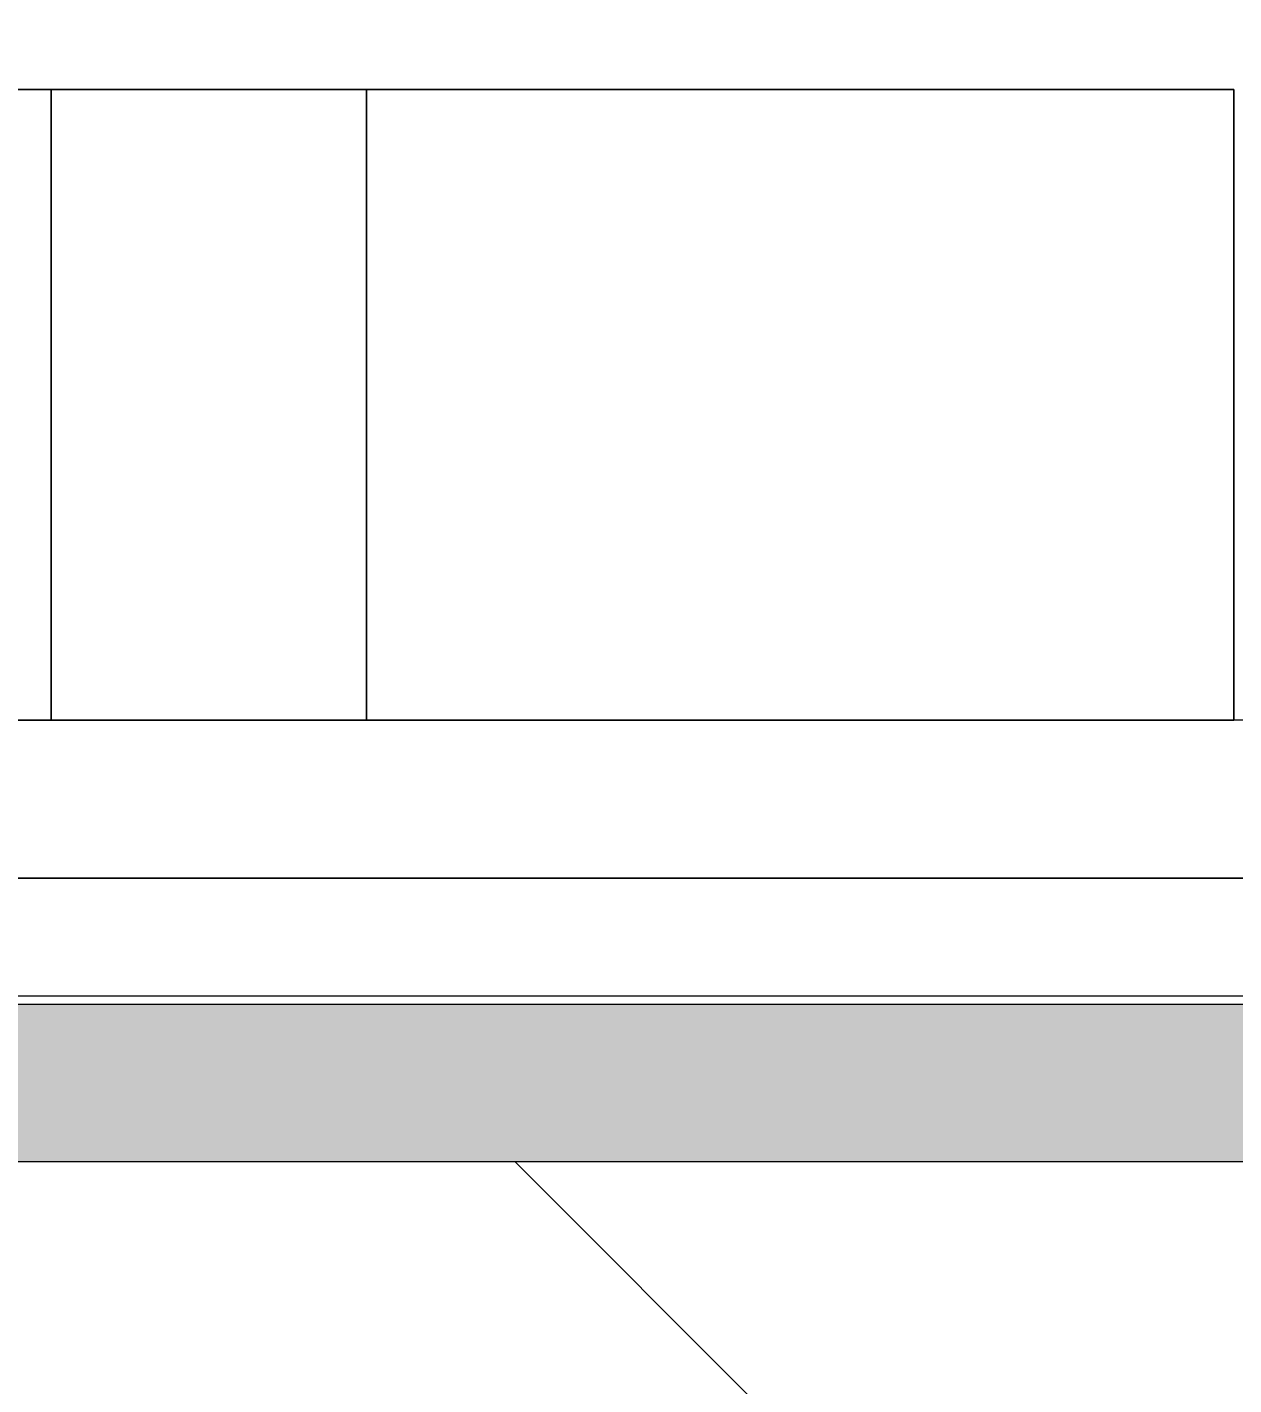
# Model space of a CAD drawing. Header units: millimetres. Extents: x -3724 to 231642, y -8553 to 29017.
# Drawn here: x 10564.5 to 10717.5, y 7871.7 to 8043.9 of the extents above; entities that cross this region are included whole.
import ezdxf

# ---------------------------------------------------------------- set-up
doc = ezdxf.new("R2010")
doc.units = ezdxf.units.MM
for name, color, linetype, lineweight in [('A-ANNO-DIMS', 7, 'Continuous', 9), ('A-ANNO-DIMS-100', 7, 'Continuous', 9), ('I-WALL', 7, 'Continuous', 9)]:
    doc.layers.add(name, color=color, linetype=linetype, lineweight=lineweight)
for name, color, linetype, lineweight, true_color in [('A-WALL-1', 9, 'Continuous', 9, 0x808080), ('A-WALL-FNSH-1', 9, 'Continuous', 9, 0x808080), ('I-FURN-1', 9, 'Continuous', 9, 0x808080)]:
    doc.layers.add(name, color=color, linetype=linetype, lineweight=lineweight, true_color=true_color)
doc.styles.add('ISOCPEUR', font='isocpeur.ttf', dxfattribs={"width": 0.9, "height": 250})
doc.styles.add('ISOCPEUR_1', font='isocpeur.ttf', dxfattribs={"width": 0.9, "height": 200})
doc.dimstyles.new('ISO-2_0_0_9К_Средний_округл2', dxfattribs={"dimscale": 304.8, "dimtxt": 199.196235, "dimasz": 0.492126, "dimexe": 0.393701, "dimexo": 0, "dimgap": 0, "dimtad": 1, "dimdec": 0, "dimrnd": 10, "dimzin": 0, "dimdsep": 46, "dimtxsty": 'ISOCPEUR_1', "dimblk1": 'OBLIQUE', "dimblk2": 'OBLIQUE', "dimsah": 1, "dimcen": 0.09, "dimdle": 0.393701, "dimazin": 0, "dimtfac": 1, "dimtdec": 4, "dimtix": 1, "dimtmove": 0, "dimatfit": 3, "dimfxl": 1, "dimtvp": 1, "dimtolj": 1, "dimtzin": 0, "dimarcsym": 2})
doc.dimstyles.new('ISO-2_5_0_9К_БОЛЬШОЙ', dxfattribs={"dimscale": 304.8, "dimtxt": 248.995294, "dimasz": 0.492126, "dimexe": 0.393701, "dimexo": 0.984252, "dimgap": 0, "dimtad": 1, "dimdec": 0, "dimrnd": 10, "dimzin": 0, "dimdsep": 46, "dimtxsty": 'ISOCPEUR', "dimblk1": 'OBLIQUE', "dimblk2": 'OBLIQUE', "dimsah": 1, "dimcen": 0.09, "dimdle": 0.393701, "dimazin": 0, "dimtfac": 1, "dimtdec": 4, "dimtix": 1, "dimtmove": 0, "dimatfit": 3, "dimfxl": 1, "dimtvp": 1, "dimtolj": 1, "dimtzin": 0, "dimarcsym": 2})

# ---------------------------------------------------------------- blocks, each defined once
blk = doc.blocks.new('Бизиборд лего - бизиборд 1_21б-32328682-План расстановки мебели и оборудования 1 этажа в осях 1-12')
at = {"layer": 'I-FURN-1'}
for p, q in [((365, 100), (315, 100)), ((315, 100), (365, 100)), ((365, 100), (325, 100)), ((325, 100), (325, 20)), ((325, 20), (325, 100)), ((325, 100), (365, 100)), ((365, 100), (325, 100)), ((325, 100), (325, 20)), ((325, 20), (325, 100)), ((325, 100), (365, 100)), ((475, 100), (365, 100)), ((365, 100), (475, 100)), ((475, 100), (365, 100)), ((365, 100), (475, 100)), ((365, 20), (365, 100)), ((365, 100), (365, 20)), ((475, 20), (475, 100)), ((475, 100), (475, 20)), ((475, 20), (475, 100)), ((475, 100), (475, 20)), ((500, 20), (0, 20)), ((315, 20), (330, 20)), ((330, 20), (315, 20)), ((315, 20), (325, 20)), ((325, 20), (330, 20)), ((330, 20), (325, 20)), ((325, 20), (330, 20)), ((330, 20), (325, 20)), ((325, 20), (330, 20)), ((330, 20), (335, 20)), ((330.34, 20), (330, 20)), ((330, 20), (330.34, 20)), ((330.34, 20), (330, 20)), ((330, 20), (331.34, 20)), ((330.34, 20), (330, 20)), ((330, 20), (330.34, 20)), ((342.59, 20), (330, 20)), ((330, 20), (348.66, 20)), ((332.93, 20), (330, 20)), ((330, 20), (335, 20)), ((335, 20), (330, 20)), ((330, 20), (350, 20)), ((330.34, 20), (330, 20)), ((330, 20), (350, 20)), ((349.66, 20), (330, 20)), ((330, 20), (331.34, 20)), ((350, 20), (330, 20)), ((330, 20), (348.66, 20)), ((331.34, 20), (330, 20)), ((330, 20), (350, 20)), ((350, 20), (330, 20)), ((330, 20), (350, 20)), ((349.66, 20), (330, 20)), ((330, 20), (350, 20)), ((350, 20), (330, 20)), ((330, 20), (331.34, 20)), ((350, 20), (330, 20)), ((330, 20), (350, 20)), ((350, 20), (330, 20)), ((330, 20), (350, 20)), ((342.59, 20), (330, 20)), ((330, 20), (330.34, 20)), ((348.66, 20), (330, 20)), ((330, 20), (350, 20)), ((350, 20), (330, 20)), ((330, 20), (350, 20)), ((350, 20), (330, 20)), ((330, 20), (337.41, 20)), ((350, 20), (330, 20)), ((330, 20), (350, 20)), ((350, 20), (330, 20)), ((330, 20), (330.34, 20)), ((330.34, 20), (330, 20)), ((330, 20), (330.34, 20)), ((349.66, 20), (330, 20)), ((330, 20), (350, 20)), ((350, 20), (330, 20)), ((330, 20), (350, 20)), ((350, 20), (330, 20)), ((330, 20), (350, 20)), ((350, 20), (330, 20)), ((330, 20), (350, 20)), ((350, 20), (330, 20)), ((332.93, 20), (330.34, 20)), ((330.34, 20), (337.41, 20)), ((337.41, 20), (330.34, 20)), ((337.41, 20), (330.34, 20)), ((330.34, 20), (340, 20)), ((331.34, 20), (330.34, 20)), ((330.34, 20), (331.34, 20)), ((330.34, 20), (331.34, 20)), ((335, 20), (330.34, 20)), ((330.34, 20), (350, 20)), ((331.34, 20), (337.11, 20)), ((337.11, 20), (331.34, 20)), ((331.34, 20), (337.11, 20)), ((337.11, 20), (331.34, 20)), ((331.34, 20), (337.11, 20)), ((337.11, 20), (331.34, 20)), ((331.34, 20), (337.11, 20)), ((331.34, 20), (332.93, 20)), ((332.93, 20), (331.34, 20)), ((331.34, 20), (332.93, 20)), ((332.93, 20), (331.34, 20)), ((331.34, 20), (350, 20)), ((331.34, 20), (347.07, 20)), ((331.34, 20), (347.07, 20)), ((337.41, 20), (332.93, 20)), ((332.93, 20), (340, 20)), ((335, 20), (332.93, 20)), ((335, 20), (332.93, 20)), ((332.93, 20), (350, 20)), ((335, 20), (332.93, 20)), ((335, 20), (340, 20)), ((337.41, 20), (335, 20)), ((335, 20), (345, 20)), ((347.07, 20), (335, 20)), ((350, 20), (335, 20)), ((337.41, 20), (335, 20)), ((337.41, 20), (335, 20)), ((337.41, 20), (341.99, 20)), ((341.99, 20), (337.41, 20)), ((337.41, 20), (341.99, 20)), ((341.99, 20), (337.41, 20)), ((337.41, 20), (341.99, 20)), ((341.99, 20), (337.41, 20)), ((337.41, 20), (341.99, 20)), ((340, 20), (337.41, 20)), ((337.41, 20), (342.59, 20)), ((340, 20), (337.41, 20)), ((340, 20), (337.41, 20)), ((349.66, 20), (337.41, 20)), ((340, 20), (337.41, 20)), ((337.41, 20), (342.59, 20)), ((340, 20), (337.41, 20)), ((340, 20), (350, 20)), ((342.59, 20), (340, 20)), ((342.59, 20), (340, 20)), ((340, 20), (347.07, 20)), ((347.07, 20), (340, 20)), ((340, 20), (350, 20)), ((342.59, 20), (340, 20)), ((342.59, 20), (340, 20)), ((342.59, 20), (346.88, 20)), ((346.88, 20), (342.59, 20)), ((342.59, 20), (346.88, 20)), ((346.88, 20), (342.59, 20)), ((342.59, 20), (346.88, 20)), ((346.88, 20), (342.59, 20)), ((342.59, 20), (346.88, 20)), ((345, 20), (342.59, 20)), ((342.59, 20), (347.07, 20)), ((345, 20), (342.59, 20)), ((349.66, 20), (342.59, 20)), ((345, 20), (342.59, 20)), ((350, 20), (342.59, 20)), ((342.59, 20), (345, 20)), ((345, 20), (342.59, 20)), ((347.07, 20), (345, 20)), ((347.07, 20), (345, 20)), ((345, 20), (350, 20)), ((347.07, 20), (345, 20)), ((345, 20), (347.07, 20)), ((347.07, 20), (345, 20)), ((347.07, 20), (348.66, 20)), ((348.66, 20), (347.07, 20)), ((347.07, 20), (348.66, 20)), ((348.66, 20), (347.07, 20)), ((347.07, 20), (348.66, 20)), ((348.66, 20), (347.07, 20)), ((347.07, 20), (348.66, 20)), ((348.66, 20), (347.07, 20)), ((347.07, 20), (350, 20)), ((348.66, 20), (347.07, 20)), ((347.07, 20), (348.66, 20)), ((348.66, 20), (347.07, 20)), ((349.66, 20), (347.07, 20)), ((348.66, 20), (347.07, 20)), ((347.07, 20), (348.66, 20)), ((347.07, 20), (348.66, 20)), ((347.07, 20), (348.66, 20)), ((350, 20), (347.07, 20)), ((350, 20), (348.66, 20)), ((349.66, 20), (348.66, 20)), ((348.66, 20), (349.66, 20)), ((349.66, 20), (348.66, 20)), ((348.66, 20), (349.66, 20)), ((348.66, 20), (349.66, 20)), ((349.66, 20), (348.66, 20)), ((348.66, 20), (350, 20)), ((349.66, 20), (348.66, 20)), ((348.66, 20), (349.66, 20)), ((348.66, 20), (349.66, 20)), ((350, 20), (349.66, 20)), ((349.66, 20), (350, 20)), ((350, 20), (349.66, 20)), ((350, 20), (349.66, 20)), ((349.66, 20), (350, 20)), ((350, 20), (349.66, 20)), ((350, 20), (349.66, 20)), ((350, 20), (349.66, 20)), ((349.66, 20), (350, 20)), ((350, 20), (349.66, 20)), ((350, 20), (349.66, 20)), ((350, 20), (349.66, 20)), ((349.66, 20), (350, 20)), ((349.66, 20), (350, 20)), ((350, 20), (349.66, 20)), ((350, 20), (365, 20)), ((365, 20), (350, 20)), ((350, 20), (365, 20)), ((365, 20), (350, 20)), ((350, 20), (365, 20)), ((365, 20), (350, 20)), ((350, 20), (365, 20)), ((365, 20), (390, 20)), ((390, 20), (365, 20)), ((365, 20), (390, 20)), ((390, 20), (365, 20)), ((365, 20), (390, 20)), ((390, 20), (390.34, 20)), ((390.34, 20), (390, 20)), ((390, 20), (402.59, 20)), ((391.34, 20), (390, 20)), ((390, 20), (390.34, 20)), ((391.34, 20), (390, 20)), ((390, 20), (392.93, 20)), ((400, 20), (390, 20)), ((390, 20), (390.34, 20)), ((397.41, 20), (390, 20)), ((390, 20), (390.34, 20)), ((392.93, 20), (390, 20)), ((390, 20), (402.59, 20)), ((410, 20), (390, 20)), ((390, 20), (410, 20)), ((410, 20), (390, 20)), ((390, 20), (410, 20)), ((407.07, 20), (390, 20)), ((390, 20), (410, 20)), ((410, 20), (390, 20)), ((390, 20), (410, 20)), ((410, 20), (390, 20)), ((390, 20), (410, 20)), ((410, 20), (390, 20)), ((390, 20), (410, 20)), ((410, 20), (390, 20)), ((390, 20), (397.41, 20)), ((410, 20), (390, 20)), ((390, 20), (410, 20)), ((410, 20), (390, 20)), ((390, 20), (390.34, 20)), ((390.34, 20), (390, 20)), ((390, 20), (410, 20)), ((410, 20), (390, 20)), ((390, 20), (410, 20)), ((410, 20), (390, 20)), ((390, 20), (410, 20)), ((410, 20), (390, 20)), ((390, 20), (410, 20)), ((410, 20), (390, 20)), ((390, 20), (410, 20)), ((410, 20), (390, 20)), ((390, 20), (395, 20)), ((409.66, 20), (390, 20)), ((390, 20), (410, 20)), ((409.66, 20), (390, 20)), ((390, 20), (410, 20)), ((410, 20), (390, 20)), ((390, 20), (410, 20)), ((395, 20), (390, 20)), ((390, 20), (390.34, 20)), ((392.93, 20), (390, 20)), ((390, 20), (410, 20)), ((410, 20), (390, 20)), ((390.34, 20), (391.34, 20)), ((391.34, 20), (390.34, 20)), ((390.34, 20), (407.07, 20)), ((390.34, 20), (391.34, 20)), ((390.34, 20), (395, 20)), ((390.34, 20), (410, 20)), ((391.34, 20), (390.34, 20)), ((390.34, 20), (392.93, 20)), ((391.34, 20), (395, 20)), ((395, 20), (391.34, 20)), ((391.34, 20), (395, 20)), ((395, 20), (391.34, 20)), ((391.34, 20), (395, 20)), ((391.34, 20), (392.93, 20)), ((402.59, 20), (391.34, 20)), ((400, 20), (391.34, 20)), ((395, 20), (391.34, 20)), ((391.34, 20), (392.93, 20)), ((392.93, 20), (391.34, 20)), ((392.93, 20), (395, 20)), ((392.93, 20), (410, 20)), ((392.93, 20), (395, 20)), ((395, 20), (392.93, 20)), ((410, 20), (392.93, 20)), ((392.93, 20), (402.59, 20)), ((400, 20), (392.93, 20)), ((395, 20), (400, 20)), ((407.07, 20), (395, 20)), ((395, 20), (397.41, 20)), ((395, 20), (402.59, 20)), ((410, 20), (395, 20)), ((395, 20), (397.41, 20)), ((397.41, 20), (395, 20)), ((395.71, 20), (400, 20)), ((400, 20), (395.71, 20)), ((395.71, 20), (400, 20)), ((400, 20), (395.71, 20)), ((395.71, 20), (400, 20)), ((397.41, 20), (410, 20)), ((410, 20), (397.41, 20)), ((397.41, 20), (410, 20)), ((397.41, 20), (400, 20)), ((400, 20), (397.41, 20)), ((400, 20), (408.66, 20)), ((402.59, 20), (400, 20)), ((410, 20), (400, 20)), ((400, 20), (402.59, 20)), ((402.59, 20), (400, 20)), ((409.66, 20), (400, 20)), ((400.59, 20), (405, 20)), ((405, 20), (400.59, 20)), ((400.59, 20), (405, 20)), ((405, 20), (400.59, 20)), ((400.59, 20), (405, 20)), ((405, 20), (402.59, 20)), ((402.59, 20), (409.66, 20)), ((410, 20), (402.59, 20)), ((402.59, 20), (410, 20)), ((402.59, 20), (410, 20)), ((402.59, 20), (405, 20)), ((405, 20), (402.59, 20)), ((402.59, 20), (407.07, 20)), ((408.66, 20), (405, 20)), ((405, 20), (408.66, 20)), ((407.07, 20), (405, 20)), ((405.47, 20), (408.66, 20)), ((408.66, 20), (405.47, 20)), ((405.47, 20), (408.66, 20)), ((408.66, 20), (405.47, 20)), ((405.47, 20), (408.66, 20)), ((407.07, 20), (409.66, 20)), ((409.66, 20), (407.07, 20)), ((408.66, 20), (407.07, 20)), ((408.66, 20), (407.07, 20)), ((407.07, 20), (410, 20)), ((408.66, 20), (410, 20)), ((410, 20), (408.66, 20)), ((410, 20), (408.66, 20)), ((408.66, 20), (410, 20)), ((410, 20), (408.66, 20)), ((409.66, 20), (410, 20)), ((409.66, 20), (410, 20)), ((410, 20), (409.66, 20)), ((410, 20), (409.66, 20)), ((410, 20), (409.66, 20)), ((410, 20), (409.66, 20)), ((410, 20), (450, 20)), ((450, 20), (410, 20)), ((410, 20), (450, 20)), ((450, 20), (410, 20)), ((410, 20), (450, 20)), ((450, 20), (452.93, 20)), ((450.34, 20), (450, 20)), ((450, 20), (450.34, 20)), ((452.93, 20), (450, 20)), ((450, 20), (450.34, 20)), ((468.66, 20), (450, 20)), ((450, 20), (460, 20)), ((455, 20), (450, 20)), ((450, 20), (451.34, 20)), ((470, 20), (450, 20)), ((450, 20), (470, 20)), ((470, 20), (450, 20)), ((450, 20), (470, 20)), ((470, 20), (450, 20)), ((450, 20), (470, 20)), ((470, 20), (450, 20)), ((450, 20), (470, 20)), ((470, 20), (450, 20)), ((450, 20), (470, 20)), ((470, 20), (450, 20)), ((450, 20), (470, 20)), ((470, 20), (450, 20)), ((450, 20), (470, 20)), ((470, 20), (450, 20)), ((450, 20), (470, 20)), ((470, 20), (450, 20)), ((450, 20), (450.34, 20)), ((455, 20), (450, 20)), ((450, 20), (470, 20)), ((470, 20), (450, 20)), ((450, 20), (470, 20)), ((470, 20), (450, 20)), ((450, 20), (470, 20)), ((470, 20), (450, 20)), ((450, 20), (470, 20)), ((470, 20), (450, 20)), ((450, 20), (470, 20)), ((450.34, 20), (450, 20)), ((450, 20), (470, 20)), ((470, 20), (450, 20)), ((450, 20), (470, 20)), ((460, 20), (450, 20)), ((450, 20), (468.66, 20)), ((450.34, 20), (450, 20)), ((450, 20), (470, 20)), ((457.41, 20), (450, 20)), ((450, 20), (470, 20)), ((470, 20), (450, 20)), ((450, 20), (450.34, 20)), ((470, 20), (450, 20)), ((450, 20), (450.34, 20)), ((451.34, 20), (450, 20)), ((450, 20), (470, 20)), ((470, 20), (450, 20)), ((465, 20), (450.34, 20)), ((450.34, 20), (455, 20)), ((450.34, 20), (462.59, 20)), ((450.34, 20), (468.66, 20)), ((470, 20), (450.34, 20)), ((451.34, 20), (450.34, 20)), ((450.34, 20), (451.34, 20)), ((450.34, 20), (462.59, 20)), ((451.34, 20), (454.31, 20)), ((454.31, 20), (451.34, 20)), ((451.34, 20), (454.31, 20)), ((454.31, 20), (451.34, 20)), ((451.34, 20), (454.31, 20)), ((451.34, 20), (470, 20)), ((455, 20), (451.34, 20)), ((451.34, 20), (452.93, 20)), ((470, 20), (451.34, 20)), ((452.93, 20), (457.41, 20)), ((455, 20), (452.93, 20)), ((452.93, 20), (455, 20)), ((455, 20), (459.19, 20)), ((459.19, 20), (455, 20)), ((455, 20), (459.19, 20)), ((459.19, 20), (455, 20)), ((455, 20), (459.19, 20)), ((455, 20), (457.41, 20)), ((460, 20), (455, 20)), ((460, 20), (455, 20)), ((470, 20), (455, 20)), ((457.41, 20), (455, 20)), ((455, 20), (468.66, 20)), ((457.41, 20), (470, 20)), ((457.41, 20), (460, 20)), ((470, 20), (457.41, 20)), ((460, 20), (457.41, 20)), ((460, 20), (464.07, 20)), ((464.07, 20), (460, 20)), ((460, 20), (464.07, 20)), ((464.07, 20), (460, 20)), ((460, 20), (464.07, 20)), ((460, 20), (465, 20)), ((465, 20), (460, 20)), ((460, 20), (468.66, 20)), ((470, 20), (460, 20)), ((470, 20), (460, 20)), ((462.59, 20), (460, 20)), ((462.59, 20), (470, 20)), ((465, 20), (462.59, 20)), ((462.59, 20), (470, 20)), ((465, 20), (468.66, 20)), ((468.66, 20), (465, 20)), ((465, 20), (468.66, 20)), ((468.66, 20), (465, 20)), ((465, 20), (468.66, 20)), ((469.66, 20), (465, 20)), ((465, 20), (467.07, 20)), ((468.66, 20), (465, 20)), ((467.07, 20), (465, 20)), ((467.07, 20), (470, 20)), ((468.66, 20), (467.07, 20)), ((469.66, 20), (468.66, 20)), ((470, 20), (468.66, 20)), ((468.66, 20), (470, 20)), ((468.66, 20), (470, 20)), ((468.66, 20), (469.66, 20)), ((469.66, 20), (468.66, 20)), ((468.66, 20), (470, 20)), ((470, 20), (469.66, 20)), ((470, 20), (469.66, 20)), ((469.66, 20), (470, 20)), ((470, 20), (469.66, 20)), ((470, 20), (475, 20)), ((475, 20), (470, 20)), ((470, 20), (475, 20)), ((475, 20), (470, 20)), ((470, 20), (473.84, 20)), ((0, 0), (500, 0)), ((330, 0), (290, 0)), ((290, 0), (330, 0)), ((330, 0), (290, 0)), ((331.34, 0), (330, 0)), ((330, 0), (331.34, 0)), ((350, 0), (330, 0)), ((330, 0), (350, 0)), ((347.07, 0), (330, 0)), ((330, 0), (350, 0)), ((350, 0), (330, 0)), ((330, 0), (337.41, 0)), ((350, 0), (330, 0)), ((330, 0), (350, 0)), ((350, 0), (330, 0)), ((330, 0), (350, 0)), ((331.34, 0), (330, 0)), ((330, 0), (345, 0)), ((350, 0), (330, 0)), ((330, 0), (350, 0)), ((335, 0), (330, 0)), ((330, 0), (330.34, 0)), ((350, 0), (330, 0)), ((330, 0), (350, 0)), ((330.34, 0), (330, 0)), ((330, 0), (330.34, 0)), ((350, 0), (330, 0)), ((330, 0), (350, 0)), ((350, 0), (330, 0)), ((330, 0), (345, 0)), ((330.34, 0), (330, 0)), ((330, 0), (330.34, 0)), ((345, 0), (330, 0)), ((330, 0), (350, 0)), ((350, 0), (330, 0)), ((330, 0), (350, 0)), ((349.66, 0), (330, 0)), ((330, 0), (350, 0)), ((350, 0), (330, 0)), ((330, 0), (350, 0)), ((350, 0), (330, 0)), ((330, 0), (331.34, 0)), ((350, 0), (330, 0)), ((330, 0), (332.93, 0)), ((345, 0), (330, 0)), ((330, 0), (350, 0)), ((330.34, 0), (330, 0)), ((330, 0), (335, 0)), ((350, 0), (330, 0)), ((330, 0), (350, 0)), ((350, 0), (330, 0)), ((330, 0), (340, 0)), ((350, 0), (330, 0)), ((330, 0), (350, 0)), ((330.34, 0), (330, 0)), ((330, 0), (337.41, 0)), ((350, 0), (330, 0)), ((330, 0), (350, 0)), ((330.34, 0), (332.93, 0)), ((350, 0), (330.34, 0)), ((330.34, 0), (331.34, 0)), ((332.93, 0), (330.34, 0)), ((330.34, 0), (331.34, 0)), ((331.34, 0), (330.34, 0)), ((331.34, 0), (330.34, 0)), ((337.11, 0), (331.34, 0)), ((331.34, 0), (337.11, 0)), ((337.11, 0), (331.34, 0)), ((350, 0), (331.34, 0)), ((331.34, 0), (347.07, 0)), ((337.41, 0), (331.34, 0)), ((331.34, 0), (332.93, 0)), ((331.34, 0), (350, 0)), ((331.34, 0), (350, 0)), ((332.93, 0), (331.34, 0)), ((340, 0), (331.34, 0)), ((332.93, 0), (345, 0)), ((332.93, 0), (335, 0)), ((340, 0), (332.93, 0)), ((332.93, 0), (335, 0)), ((335, 0), (332.93, 0)), ((350, 0), (335, 0)), ((335, 0), (337.41, 0)), ((335, 0), (337.41, 0)), ((337.41, 0), (335, 0)), ((335, 0), (349.66, 0)), ((341.99, 0), (337.41, 0)), ((337.41, 0), (341.99, 0)), ((341.99, 0), (337.41, 0)), ((337.41, 0), (350, 0)), ((342.59, 0), (337.41, 0)), ((337.41, 0), (350, 0)), ((337.41, 0), (340, 0)), ((340, 0), (337.41, 0)), ((337.41, 0), (350, 0)), ((342.59, 0), (340, 0)), ((340, 0), (350, 0)), ((342.59, 0), (340, 0)), ((340, 0), (350, 0)), ((348.66, 0), (340, 0)), ((346.88, 0), (342.59, 0)), ((342.59, 0), (346.88, 0)), ((346.88, 0), (342.59, 0)), ((350, 0), (342.59, 0)), ((345, 0), (342.59, 0)), ((350, 0), (342.59, 0)), ((345, 0), (350, 0)), ((345, 0), (350, 0)), ((345, 0), (350, 0)), ((347.07, 0), (345, 0)), ((350, 0), (345, 0)), ((350, 0), (345, 0)), ((348.66, 0), (347.07, 0)), ((347.07, 0), (348.66, 0)), ((348.66, 0), (347.07, 0)), ((347.07, 0), (350, 0)), ((348.66, 0), (347.07, 0)), ((348.66, 0), (347.07, 0)), ((349.66, 0), (348.66, 0)), ((349.66, 0), (348.66, 0)), ((350, 0), (348.66, 0)), ((350, 0), (349.66, 0)), ((350, 0), (349.66, 0)), ((350, 0), (349.66, 0)), ((349.66, 0), (350, 0)), ((390, 0), (350, 0)), ((350, 0), (390, 0)), ((390, 0), (350, 0)), ((397.41, 0), (390, 0)), ((390, 0), (392.93, 0)), ((410, 0), (390, 0)), ((390, 0), (410, 0)), ((400, 0), (390, 0)), ((390, 0), (410, 0)), ((410, 0), (390, 0)), ((390, 0), (410, 0)), ((410, 0), (390, 0)), ((390, 0), (408.66, 0)), ((407.07, 0), (390, 0)), ((390, 0), (407.07, 0)), ((402.59, 0), (390, 0)), ((390, 0), (395, 0)), ((392.93, 0), (390, 0)), ((390, 0), (392.93, 0)), ((407.07, 0), (390, 0)), ((390, 0), (410, 0)), ((410, 0), (390, 0)), ((390, 0), (397.41, 0)), ((410, 0), (390, 0)), ((390, 0), (410, 0)), ((410, 0), (390, 0)), ((390, 0), (410, 0)), ((410, 0), (390, 0)), ((390, 0), (405, 0)), ((410, 0), (390, 0)), ((390, 0), (410, 0)), ((410, 0), (390, 0)), ((390, 0), (410, 0)), ((391.34, 0), (390, 0)), ((390, 0), (410, 0)), ((410, 0), (390, 0)), ((390, 0), (410, 0)), ((410, 0), (390, 0)), ((390, 0), (400, 0)), ((410, 0), (390, 0)), ((390, 0), (410, 0)), ((390.34, 0), (390, 0)), ((390, 0), (390.34, 0)), ((392.93, 0), (390, 0)), ((390, 0), (410, 0)), ((402.59, 0), (390, 0)), ((390, 0), (395, 0)), ((410, 0), (390, 0)), ((390, 0), (410, 0)), ((410, 0), (390, 0)), ((390, 0), (407.07, 0)), ((410, 0), (390, 0)), ((390, 0), (410, 0)), ((397.41, 0), (390, 0)), ((390, 0), (402.59, 0)), ((410, 0), (390, 0)), ((390, 0), (410, 0)), ((391.34, 0), (390.34, 0)), ((390.34, 0), (391.34, 0)), ((395, 0), (391.34, 0)), ((391.34, 0), (395, 0)), ((395, 0), (391.34, 0)), ((392.93, 0), (391.34, 0)), ((392.93, 0), (391.34, 0)), ((391.34, 0), (392.93, 0)), ((392.93, 0), (397.41, 0)), ((410, 0), (392.93, 0)), ((392.93, 0), (405, 0)), ((395, 0), (392.93, 0)), ((395, 0), (392.93, 0)), ((392.93, 0), (410, 0)), ((395, 0), (392.93, 0)), ((395, 0), (408.66, 0)), ((397.41, 0), (395, 0)), ((397.41, 0), (395, 0)), ((410, 0), (395, 0)), ((395, 0), (397.41, 0)), ((400, 0), (395.71, 0)), ((395.71, 0), (400, 0)), ((400, 0), (395.71, 0)), ((400, 0), (397.41, 0)), ((397.41, 0), (408.66, 0)), ((397.41, 0), (410, 0)), ((410, 0), (397.41, 0)), ((400, 0), (397.41, 0)), ((397.41, 0), (405, 0)), ((400, 0), (397.41, 0)), ((409.66, 0), (400, 0)), ((402.59, 0), (400, 0)), ((400, 0), (410, 0)), ((402.59, 0), (400, 0)), ((402.59, 0), (400, 0)), ((405, 0), (400.59, 0)), ((400.59, 0), (405, 0)), ((405, 0), (400.59, 0)), ((405, 0), (402.59, 0)), ((407.07, 0), (402.59, 0)), ((405, 0), (402.59, 0)), ((410, 0), (402.59, 0)), ((405, 0), (402.59, 0)), ((402.59, 0), (405, 0)), ((407.07, 0), (405, 0)), ((405, 0), (410, 0)), ((405, 0), (410, 0)), ((407.07, 0), (405, 0)), ((405, 0), (410, 0)), ((410, 0), (405, 0)), ((405, 0), (410, 0)), ((408.66, 0), (405.47, 0)), ((405.47, 0), (408.66, 0)), ((408.66, 0), (405.47, 0)), ((410, 0), (407.07, 0)), ((410, 0), (407.07, 0)), ((407.07, 0), (410, 0)), ((410, 0), (407.07, 0)), ((410, 0), (407.07, 0)), ((408.66, 0), (407.07, 0)), ((407.07, 0), (410, 0)), ((408.66, 0), (410, 0)), ((408.66, 0), (410, 0)), ((408.66, 0), (410, 0)), ((410, 0), (408.66, 0)), ((410, 0), (409.66, 0)), ((450, 0), (410, 0)), ((410, 0), (450, 0)), ((450, 0), (410, 0)), ((470, 0), (450, 0)), ((450, 0), (470, 0)), ((470, 0), (450, 0)), ((450, 0), (457.41, 0)), ((450.34, 0), (450, 0)), ((450, 0), (450.34, 0)), ((450.34, 0), (450, 0)), ((450, 0), (470, 0)), ((462.59, 0), (450, 0)), ((450, 0), (450.34, 0)), ((462.59, 0), (450, 0)), ((450, 0), (450.34, 0)), ((470, 0), (450, 0)), ((450, 0), (470, 0)), ((455, 0), (450, 0)), ((450, 0), (467.07, 0)), ((470, 0), (450, 0)), ((450, 0), (462.59, 0)), ((470, 0), (450, 0)), ((450, 0), (470, 0)), ((470, 0), (450, 0)), ((450, 0), (469.66, 0)), ((470, 0), (450, 0)), ((450, 0), (470, 0)), ((457.41, 0), (450, 0)), ((450, 0), (470, 0)), ((470, 0), (450, 0)), ((450, 0), (470, 0)), ((470, 0), (450, 0)), ((450, 0), (450.34, 0)), ((470, 0), (450, 0)), ((450, 0), (470, 0)), ((470, 0), (450, 0)), ((450, 0), (470, 0)), ((470, 0), (450, 0)), ((450, 0), (470, 0)), ((460, 0), (450, 0)), ((450, 0), (470, 0)), ((470, 0), (450, 0)), ((450, 0), (470, 0)), ((470, 0), (450, 0)), ((450, 0), (470, 0)), ((452.93, 0), (450, 0)), ((450, 0), (457.41, 0)), ((470, 0), (450, 0)), ((450, 0), (470, 0)), ((452.93, 0), (450, 0)), ((450, 0), (467.07, 0)), ((470, 0), (450, 0)), ((450, 0), (470, 0)), ((470, 0), (450, 0)), ((450, 0), (470, 0)), ((470, 0), (450, 0)), ((450, 0), (470, 0)), ((451.34, 0), (450.34, 0)), ((450.34, 0), (451.34, 0)), ((467.07, 0), (450.34, 0)), ((450.34, 0), (452.93, 0)), ((450.34, 0), (452.93, 0)), ((450.34, 0), (465, 0)), ((454.31, 0), (451.34, 0)), ((451.34, 0), (454.31, 0)), ((454.31, 0), (451.34, 0)), ((452.93, 0), (451.34, 0)), ((451.34, 0), (452.93, 0)), ((455, 0), (452.93, 0)), ((452.93, 0), (455, 0)), ((452.93, 0), (465, 0)), ((452.93, 0), (465, 0)), ((470, 0), (452.93, 0)), ((470, 0), (452.93, 0)), ((459.19, 0), (455, 0)), ((455, 0), (459.19, 0)), ((459.19, 0), (455, 0)), ((457.41, 0), (455, 0)), ((455, 0), (457.41, 0)), ((467.07, 0), (455, 0)), ((457.41, 0), (460, 0)), ((460, 0), (457.41, 0)), ((457.41, 0), (460, 0)), ((470, 0), (457.41, 0)), ((457.41, 0), (470, 0)), ((464.07, 0), (460, 0)), ((460, 0), (464.07, 0)), ((464.07, 0), (460, 0)), ((460, 0), (462.59, 0)), ((462.59, 0), (460, 0)), ((460, 0), (462.59, 0)), ((462.59, 0), (460, 0)), ((462.59, 0), (467.07, 0)), ((465, 0), (462.59, 0)), ((462.59, 0), (465, 0)), ((467.07, 0), (462.59, 0)), ((467.07, 0), (462.59, 0)), ((462.59, 0), (469.66, 0)), ((470, 0), (462.59, 0)), ((468.66, 0), (465, 0)), ((465, 0), (468.66, 0)), ((468.66, 0), (465, 0)), ((470, 0), (465, 0)), ((465, 0), (470, 0)), ((465, 0), (468.66, 0)), ((465, 0), (467.07, 0)), ((465, 0), (469.66, 0)), ((467.07, 0), (470, 0)), ((470, 0), (467.07, 0)), ((470, 0), (467.07, 0)), ((470, 0), (467.07, 0)), ((467.07, 0), (470, 0)), ((469.66, 0), (467.07, 0)), ((467.07, 0), (470, 0)), ((467.07, 0), (470, 0)), ((468.66, 0), (470, 0)), ((470, 0), (469.66, 0)), ((469.66, 0), (470, 0)), ((469.66, 0), (470, 0)), ((469.66, 0), (470, 0)), ((530, 0), (470, 0)), ((470, 0), (530, 0)), ((500, 0), (470, 0))]:
    blk.add_line(p, q, dxfattribs=at)
blk = doc.blocks.new('DIMBLOCK113-План расстановки мебели и оборудования 1 этажа в осях 1-12')
at = {"layer": 'A-ANNO-DIMS-100'}
for p, q in [((10242.5, 8036), (10242.5, 8416.23)), ((12825, 8402.3), (12825, 8176.23)), ((12825, 8296.23), (12825, 8402.3)), ((10242.5, 8296.23), (12945, 8296.23)), ((10242.5, 8296.23), (10242.5, 8036))]:
    blk.add_line(p, q, dxfattribs=at)
at = {"layer": 'A-ANNO-DIMS-100', "lineweight": 20}
for p, q in [((10242.5, 8296.23), (10317.5, 8371.23)), ((12825, 8296.23), (12900, 8371.23)), ((10242.5, 8296.23), (10167.5, 8221.23)), ((12825, 8296.23), (12750, 8221.23))]:
    blk.add_line(p, q, dxfattribs=at)
at = {"layer": 'A-ANNO-DIMS-100', "color": 0, "insert": (11361.37, 8557.52), "char_height": 200, "width": 413.7153, "attachment_point": 1, "line_spacing_factor": 1.149209, "style": 'ISOCPEUR_1'}
blk.add_mtext('1/2', dxfattribs=at)
blk = doc.blocks.new('_Oblique')
at = {"color": 0, "linetype": 'ByBlock', "lineweight": -2}
blk.add_line((-0.5, -0.5), (0.5, 0.5), dxfattribs=at)
blk = doc.blocks.new('DIMBLOCK114-План расстановки мебели и оборудования 1 этажа в осях 1-12')
at = {"layer": 'A-ANNO-DIMS-100'}
for p, q in [((7660, 8200), (7660, 9383.39)), ((12825, 8683), (12825, 9383.39)), ((7540, 9263.39), (12945, 9263.39)), ((7660, 9263.39), (7660, 8200)), ((12825, 9263.39), (12825, 8683))]:
    blk.add_line(p, q, dxfattribs=at)
at = {"layer": 'A-ANNO-DIMS-100', "lineweight": 20}
for p, q in [((7660, 9263.39), (7735, 9338.39)), ((12825, 9263.39), (12900, 9338.39)), ((7660, 9263.39), (7585, 9188.39)), ((12825, 9263.39), (12750, 9188.39))]:
    blk.add_line(p, q, dxfattribs=at)
at = {"layer": 'A-ANNO-DIMS-100', "color": 0, "insert": (9948.02, 9590), "char_height": 250, "width": 706.7636, "attachment_point": 1, "line_spacing_factor": 1.149209, "style": 'ISOCPEUR'}
blk.add_mtext('5170', dxfattribs=at)

msp = doc.modelspace()

# ---------------------------------------------------------------- hatches: boundary and pattern name
at = {"layer": 'I-WALL'}
h = msp.add_hatch(dxfattribs=at)
h.set_pattern_fill('FP_103', color=256, style=0, pattern_type=2)
h.set_pattern_definition([(0, (0, 0), (121.92, 30.48), [10.058, -81.382, 10.058, -81.382, -487.68]), (0, (0, 0), (121.92, 30.48), [-182.88, 10.058, -172.822, 10.058, -81.382, -213.36]), (0, (0, 0), (121.92, 30.48), [-457.2, 10.058, -50.902, 10.058, -142.342]), (120, (45.72, 15.24), (-87.356454, 90.34582), [10.058, -81.382, 10.058, -81.382, -487.68]), (120, (45.72, 15.24), (-87.356454, 90.34582), [-182.88, 10.058, -172.822, 10.058, -81.382, -213.36]), (120, (45.72, 15.24), (-87.356454, 90.34582), [-457.2, 10.058, -50.902, 10.058, -142.342]), (240, (60.96, 76.2), (-34.563546, -120.82582), [10.058, -81.382, 10.058, -81.382, -487.68]), (240, (60.96, 76.2), (-34.563546, -120.82582), [-182.88, 10.058, -172.822, 10.058, -81.382, -213.36]), (240, (60.96, 76.2), (-34.563546, -120.82582), [-457.2, 10.058, -50.902, 10.058, -142.342])])
h.paths.add_polyline_path([(12760, 7900), (12760, 7920), (7660, 7920), (7660, 7900), (12376.65, 7900)])
h = msp.add_hatch(dxfattribs=at)
h.set_pattern_fill('FP_16', color=256, style=0, pattern_type=2)
h.set_pattern_definition([(135, (0, 0), (-70.7107, -70.7107), [])])
h.paths.add_polyline_path([(8260, 7700), (12160, 7700), (12160, 7900), (8260, 7900)])

# ---------------------------------------------------------------- linework, layer by layer
at = {"layer": 'A-WALL-1'}
msp.add_line((12160, 7900), (8260, 7900), dxfattribs=at)
at = {"layer": 'A-WALL-FNSH-1'}
for p, q in [((12825, 7921), (7660, 7921)), ((7660, 7920), (12825, 7920))]:
    msp.add_line(p, q, dxfattribs=at)

# ---------------------------------------------------------------- block references
at = {"layer": 'I-FURN-1'}
msp.add_blockref('Бизиборд лего - бизиборд 1_21б-32328682-План расстановки мебели и оборудования 1 этажа в осях 1-12', (10242.5, 7936), dxfattribs=at)

# ---------------------------------------------------------------- dimensions: what is measured, and where the dimension line sits
at = {"layer": 'A-ANNO-DIMS'}
dim = msp.add_linear_dim(base=(12825, 9263.39), p1=(7660, 7900), p2=(12825, 8383), dimstyle='ISO-2_5_0_9К_БОЛЬШОЙ', override={"dimpost": '<>', "dimfxl": 5187.534482}, dxfattribs=at)
dim.commit()
dim.dimension.update_dxf_attribs({"geometry": 'DIMBLOCK114-План расстановки мебели и оборудования 1 этажа в осях 1-12', "text_midpoint": (10242.5, 9388.39)})
dim = msp.add_linear_dim(base=(12825, 8296.23), p1=(10242.5, 8036), p2=(12825, 8402.3), text='1/2', dimstyle='ISO-2_0_0_9К_Средний_округл2', override={"dimpost": '<>', "dimfxl": 2608.347815}, dxfattribs=at)
dim.commit()
dim.dimension.update_dxf_attribs({"geometry": 'DIMBLOCK113-План расстановки мебели и оборудования 1 этажа в осях 1-12', "text_midpoint": (11533.75, 8396.23)})

doc.saveas('drawing.dxf')
